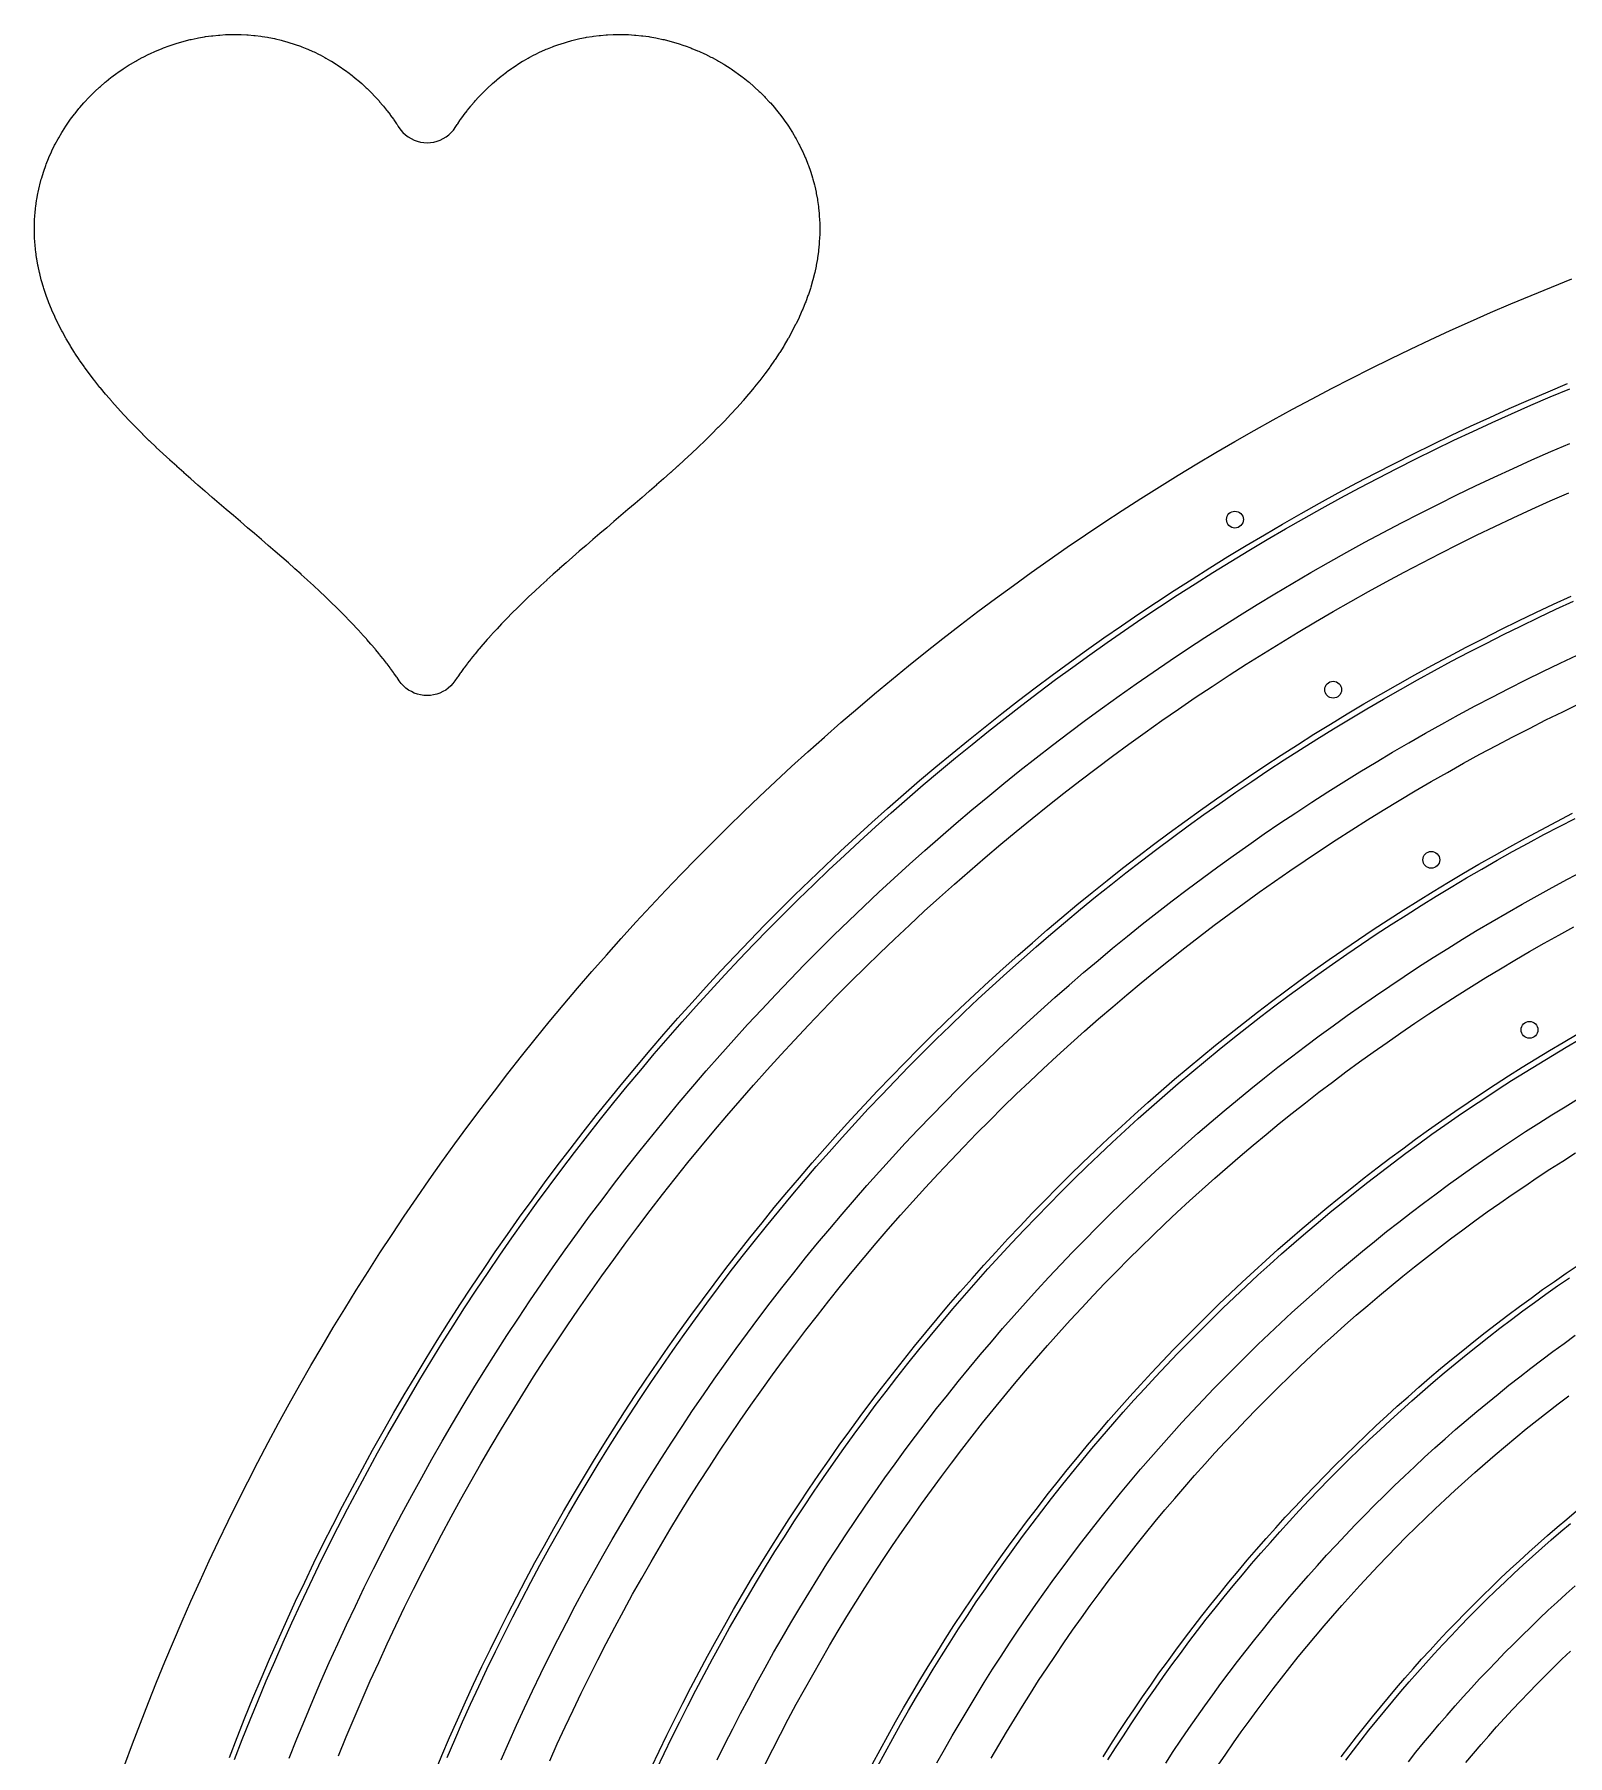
# Model space of a CAD drawing. Header units: metres. Extents: x 10 to 1210, y 10 to 2773.
# Drawn here: x 21 to 294.3, y 1537.5 to 1844.3 of the extents above; entities that cross this region are included whole.
import ezdxf

# ---------------------------------------------------------------- set-up
doc = ezdxf.new("R2010")
doc.units = ezdxf.units.M
for name, color, linetype in [('ACIKLIK', 5, 'Continuous'), ('ASKI_DELIK', 6, 'Continuous'), ('CAM_SABLON', 4, 'Continuous'), ('DIS_KENAR_V91_Z3', 1, 'Continuous'), ('LAMBA_T4_Z4', 3, 'Continuous')]:
    doc.layers.add(name, color=color, linetype=linetype)

msp = doc.modelspace()

# ---------------------------------------------------------------- linework, layer by layer
at = {"layer": 'ACIKLIK'}
for points in [[(66.43, 1537.03), (67.8, 1540.46), (69.2, 1543.87), (70.63, 1547.28), (72.08, 1550.67), (73.57, 1554.05), (75.09, 1557.42), (76.63, 1560.77), (78.21, 1564.11), (79.81, 1567.43), (81.44, 1570.74), (83.1, 1574.04), (84.79, 1577.32), (86.51, 1580.59), (88.26, 1583.84), (90.04, 1587.07), (91.84, 1590.3), (93.67, 1593.5), (95.53, 1596.69), (97.42, 1599.86), (99.33, 1603.02), (101.28, 1606.16), (103.25, 1609.28), (105.24, 1612.38), (107.27, 1615.47), (109.32, 1618.54), (111.39, 1621.59), (113.5, 1624.62), (115.63, 1627.64), (117.79, 1630.63), (119.97, 1633.61), (122.18, 1636.57), (124.41, 1639.51), (126.67, 1642.42), (128.96, 1645.32), (131.27, 1648.2), (133.6, 1651.06), (135.96, 1653.9), (138.35, 1656.72), (140.76, 1659.51), (143.19, 1662.29), (145.65, 1665.04), (148.13, 1667.77), (150.64, 1670.49), (153.17, 1673.17), (155.72, 1675.84), (158.3, 1678.48), (160.89, 1681.11), (163.52, 1683.7), (166.16, 1686.28), (168.83, 1688.83), (171.51, 1691.36), (174.23, 1693.87), (176.96, 1696.35), (179.71, 1698.81), (182.49, 1701.24), (185.28, 1703.65), (188.1, 1706.04), (190.94, 1708.4), (193.8, 1710.73), (196.68, 1713.04), (199.58, 1715.33), (202.49, 1717.59), (205.43, 1719.82), (208.39, 1722.03), (211.37, 1724.21), (214.36, 1726.37), (217.38, 1728.5), (220.41, 1730.61), (223.46, 1732.68), (226.53, 1734.73), (229.62, 1736.76), (232.72, 1738.75), (235.84, 1740.72), (238.98, 1742.67), (242.14, 1744.58), (245.31, 1746.47), (248.5, 1748.33), (251.7, 1750.16), (254.93, 1751.96), (258.16, 1753.74), (261.41, 1755.49), (264.68, 1757.21), (267.96, 1758.9), (271.26, 1760.56), (274.57, 1762.19), (277.89, 1763.79), (281.23, 1765.37), (284.58, 1766.91), (287.95, 1768.43), (291.33, 1769.92), (294.72, 1771.37)], [(104.18, 1536.71), (105.54, 1539.81), (106.94, 1542.9), (108.35, 1545.98), (109.8, 1549.04), (111.27, 1552.09), (112.77, 1555.12), (114.29, 1558.15), (115.84, 1561.16), (117.42, 1564.15), (119.02, 1567.14), (120.65, 1570.11), (122.3, 1573.06), (123.98, 1576), (125.69, 1578.92), (127.42, 1581.83), (129.18, 1584.73), (130.96, 1587.61), (132.76, 1590.47), (134.6, 1593.32), (136.45, 1596.15), (138.33, 1598.97), (140.24, 1601.77), (142.17, 1604.55), (144.12, 1607.31), (146.1, 1610.06), (148.1, 1612.79), (150.13, 1615.5), (152.18, 1618.2), (154.25, 1620.88), (156.35, 1623.54), (158.47, 1626.18), (160.61, 1628.8), (162.77, 1631.4), (164.96, 1633.99), (167.17, 1636.55), (169.41, 1639.1), (171.66, 1641.62), (173.94, 1644.13), (176.23, 1646.62), (178.55, 1649.08), (180.9, 1651.53), (183.26, 1653.95), (185.64, 1656.36), (188.05, 1658.74), (190.47, 1661.1), (192.92, 1663.45), (195.38, 1665.77), (197.87, 1668.06), (200.38, 1670.34), (202.9, 1672.59), (205.45, 1674.83), (208.01, 1677.04), (210.6, 1679.23), (213.2, 1681.39), (215.82, 1683.53), (218.46, 1685.65), (221.12, 1687.75), (223.8, 1689.82), (226.5, 1691.87), (229.21, 1693.9), (231.94, 1695.9), (234.69, 1697.88), (237.45, 1699.83), (240.23, 1701.76), (243.03, 1703.67), (245.85, 1705.55), (248.68, 1707.4), (251.53, 1709.24), (254.39, 1711.04), (257.27, 1712.82), (260.17, 1714.58), (263.08, 1716.31), (266, 1718.02), (268.94, 1719.7), (271.89, 1721.35), (274.86, 1722.98), (277.85, 1724.58), (280.84, 1726.16), (283.85, 1727.71), (286.88, 1729.23), (289.91, 1730.73), (292.96, 1732.2), (296.02, 1733.65)], [(142.73, 1536.74), (144.09, 1539.51), (145.47, 1542.26), (146.89, 1545), (148.32, 1547.72), (149.78, 1550.44), (151.26, 1553.14), (152.76, 1555.83), (154.29, 1558.5), (155.85, 1561.16), (157.42, 1563.81), (159.02, 1566.44), (160.64, 1569.06), (162.28, 1571.67), (163.95, 1574.26), (165.64, 1576.83), (167.35, 1579.39), (169.08, 1581.94), (170.84, 1584.47), (172.62, 1586.99), (174.42, 1589.49), (176.24, 1591.97), (178.08, 1594.44), (179.95, 1596.89), (181.83, 1599.33), (183.74, 1601.75), (185.67, 1604.15), (187.62, 1606.54), (189.59, 1608.9), (191.58, 1611.25), (193.59, 1613.59), (195.62, 1615.9), (197.67, 1618.2), (199.74, 1620.48), (201.83, 1622.75), (203.94, 1624.99), (206.07, 1627.21), (208.22, 1629.42), (210.39, 1631.61), (212.58, 1633.78), (214.79, 1635.93), (217.01, 1638.06), (219.25, 1640.17), (221.52, 1642.26), (223.8, 1644.33), (226.1, 1646.38), (228.41, 1648.41), (230.75, 1650.42), (233.1, 1652.41), (235.46, 1654.38), (237.85, 1656.33), (240.25, 1658.26), (242.67, 1660.17), (245.11, 1662.05), (247.56, 1663.92), (250.03, 1665.76), (252.51, 1667.58), (255.01, 1669.38), (257.53, 1671.16), (260.06, 1672.92), (262.61, 1674.65), (265.17, 1676.36), (267.74, 1678.05), (270.33, 1679.72), (272.94, 1681.36), (275.56, 1682.98), (278.19, 1684.58), (280.84, 1686.15), (283.5, 1687.71), (286.17, 1689.24), (288.86, 1690.74), (291.56, 1692.22), (294.28, 1693.68), (297, 1695.11)], [(181.87, 1536.17), (183.23, 1538.59), (184.6, 1541), (186, 1543.4), (187.42, 1545.78), (188.86, 1548.15), (190.32, 1550.51), (191.8, 1552.86), (193.3, 1555.2), (194.82, 1557.52), (196.37, 1559.82), (197.93, 1562.12), (199.51, 1564.4), (201.11, 1566.66), (202.73, 1568.92), (204.37, 1571.15), (206.03, 1573.38), (207.71, 1575.59), (209.41, 1577.78), (211.13, 1579.96), (212.87, 1582.12), (214.62, 1584.27), (216.4, 1586.41), (218.19, 1588.52), (220, 1590.63), (221.83, 1592.71), (223.68, 1594.78), (225.55, 1596.84), (227.43, 1598.88), (229.33, 1600.9), (231.25, 1602.9), (233.19, 1604.89), (235.14, 1606.86), (237.11, 1608.81), (239.1, 1610.75), (241.1, 1612.67), (243.12, 1614.57), (245.16, 1616.45), (247.22, 1618.32), (249.29, 1620.17), (251.37, 1622), (253.48, 1623.81), (255.59, 1625.6), (257.73, 1627.38), (259.88, 1629.13), (262.04, 1630.87), (264.22, 1632.59), (266.41, 1634.29), (268.62, 1635.97), (270.85, 1637.63), (273.08, 1639.27), (275.34, 1640.89), (277.6, 1642.49), (279.88, 1644.07), (282.18, 1645.63), (284.48, 1647.18), (286.8, 1648.7), (289.14, 1650.2), (291.49, 1651.68), (293.85, 1653.14), (296.22, 1654.58)], [(222.66, 1536.13), (224.01, 1538.2), (225.38, 1540.25), (226.77, 1542.29), (228.18, 1544.32), (229.61, 1546.34), (231.05, 1548.34), (232.51, 1550.33), (233.99, 1552.31), (235.48, 1554.28), (236.99, 1556.23), (238.52, 1558.17), (240.07, 1560.1), (241.63, 1562.01), (243.21, 1563.91), (244.81, 1565.79), (246.42, 1567.66), (248.05, 1569.52), (249.69, 1571.36), (251.35, 1573.19), (253.03, 1575.01), (254.72, 1576.8), (256.43, 1578.59), (258.15, 1580.36), (259.89, 1582.11), (261.64, 1583.85), (263.41, 1585.57), (265.2, 1587.28), (266.99, 1588.97), (268.81, 1590.65), (270.64, 1592.31), (272.48, 1593.95), (274.34, 1595.58), (276.21, 1597.19), (278.09, 1598.79), (279.99, 1600.37), (281.9, 1601.93), (283.83, 1603.48), (285.77, 1605.01), (287.72, 1606.52), (289.69, 1608.01), (291.67, 1609.49), (293.66, 1610.95), (295.66, 1612.39)], [(265.91, 1536.38), (267.27, 1538.07), (268.64, 1539.75), (270.02, 1541.41), (271.42, 1543.06), (272.83, 1544.7), (274.26, 1546.33), (275.7, 1547.94), (277.16, 1549.55), (278.62, 1551.14), (280.11, 1552.71), (281.6, 1554.28), (283.11, 1555.83), (284.64, 1557.36), (286.17, 1558.89), (287.72, 1560.4), (289.29, 1561.89), (290.86, 1563.38), (292.45, 1564.84), (294.06, 1566.3), (295.67, 1567.74)]]:
    msp.add_lwpolyline(points, dxfattribs=at)
at = {"layer": 'ASKI_DELIK'}
for centre in [(235, 1757.79), (252.5, 1727.47), (270, 1697.15), (287.5, 1666.83)]:
    msp.add_circle(centre, 1.5, dxfattribs=at)
at = {"layer": 'CAM_SABLON'}
for points in [[(56.69, 1536.81), (58.06, 1540.33), (59.46, 1543.83), (60.88, 1547.32), (62.34, 1550.8), (63.83, 1554.26), (65.35, 1557.71), (66.9, 1561.15), (68.48, 1564.57), (70.08, 1567.98), (71.72, 1571.38), (73.39, 1574.76), (75.09, 1578.12), (76.81, 1581.48), (78.57, 1584.81), (80.35, 1588.13), (82.16, 1591.44), (84.01, 1594.73), (85.88, 1598), (87.78, 1601.26), (89.7, 1604.5), (91.66, 1607.72), (93.64, 1610.93), (95.66, 1614.11), (97.69, 1617.28), (99.76, 1620.44), (101.86, 1623.57), (103.98, 1626.69), (106.13, 1629.78), (108.3, 1632.86), (110.5, 1635.92), (112.73, 1638.96), (114.99, 1641.98), (117.27, 1644.98), (119.58, 1647.97), (121.91, 1650.93), (124.27, 1653.87), (126.66, 1656.79), (129.07, 1659.68), (131.5, 1662.56), (133.97, 1665.42), (136.45, 1668.25), (138.96, 1671.06), (141.5, 1673.85), (144.06, 1676.62), (146.64, 1679.37), (149.25, 1682.09), (151.88, 1684.79), (154.53, 1687.47), (157.21, 1690.12), (159.91, 1692.75), (162.63, 1695.36), (165.38, 1697.94), (168.15, 1700.5), (170.94, 1703.04), (173.75, 1705.55), (176.58, 1708.03), (179.44, 1710.5), (182.32, 1712.93), (185.21, 1715.34), (188.13, 1717.73), (191.07, 1720.09), (194.03, 1722.42), (197.02, 1724.73), (200.02, 1727.01), (203.04, 1729.27), (206.08, 1731.5), (209.14, 1733.7), (212.22, 1735.87), (215.31, 1738.02), (218.43, 1740.14), (221.56, 1742.24), (224.72, 1744.31), (227.89, 1746.34), (231.07, 1748.36), (234.28, 1750.34), (237.5, 1752.3), (240.74, 1754.22), (244, 1756.12), (247.27, 1757.99), (250.56, 1759.84), (253.87, 1761.65), (257.19, 1763.43), (260.52, 1765.19), (263.88, 1766.91), (267.24, 1768.61), (270.62, 1770.28), (274.02, 1771.92), (277.43, 1773.52), (280.85, 1775.1), (284.29, 1776.65), (287.74, 1778.17), (291.2, 1779.66), (294.68, 1781.12)], [(94.56, 1537.12), (95.93, 1540.3), (97.32, 1543.47), (98.75, 1546.63), (100.2, 1549.78), (101.67, 1552.91), (103.18, 1556.03), (104.71, 1559.14), (106.27, 1562.23), (107.86, 1565.31), (109.47, 1568.38), (111.11, 1571.43), (112.78, 1574.47), (114.47, 1577.49), (116.19, 1580.5), (117.93, 1583.49), (119.7, 1586.47), (121.5, 1589.43), (123.33, 1592.38), (125.17, 1595.31), (127.05, 1598.22), (128.95, 1601.12), (130.87, 1604), (132.82, 1606.86), (134.8, 1609.71), (136.8, 1612.54), (138.82, 1615.35), (140.87, 1618.14), (142.94, 1620.92), (145.04, 1623.68), (147.16, 1626.42), (149.3, 1629.14), (151.47, 1631.84), (153.67, 1634.52), (155.88, 1637.19), (158.12, 1639.83), (160.38, 1642.46), (162.66, 1645.06), (164.97, 1647.64), (167.3, 1650.21), (169.65, 1652.75), (172.03, 1655.28), (174.42, 1657.78), (176.84, 1660.26), (179.28, 1662.72), (181.74, 1665.16), (184.22, 1667.58), (186.72, 1669.97), (189.25, 1672.35), (191.79, 1674.7), (194.36, 1677.03), (196.94, 1679.34), (199.54, 1681.62), (202.17, 1683.88), (204.81, 1686.12), (207.48, 1688.33), (210.16, 1690.53), (212.86, 1692.7), (215.58, 1694.84), (218.32, 1696.96), (221.08, 1699.06), (223.86, 1701.13), (226.65, 1703.18), (229.46, 1705.2), (232.29, 1707.2), (235.14, 1709.18), (238, 1711.13), (240.88, 1713.05), (243.78, 1714.95), (246.69, 1716.83), (249.62, 1718.67), (252.57, 1720.5), (255.53, 1722.3), (258.51, 1724.07), (261.5, 1725.81), (264.51, 1727.53), (267.53, 1729.22), (270.57, 1730.89), (273.62, 1732.53), (276.69, 1734.14), (279.77, 1735.73), (282.86, 1737.29), (285.97, 1738.82), (289.09, 1740.33), (292.22, 1741.8), (295.37, 1743.25)], [(131.92, 1534.99), (133.26, 1537.84), (134.64, 1540.69), (136.03, 1543.52), (137.46, 1546.34), (138.9, 1549.15), (140.37, 1551.95), (141.87, 1554.73), (143.39, 1557.5), (144.93, 1560.26), (146.5, 1563), (148.09, 1565.73), (149.71, 1568.44), (151.34, 1571.14), (153.01, 1573.83), (154.69, 1576.5), (156.4, 1579.16), (158.13, 1581.8), (159.89, 1584.43), (161.67, 1587.04), (163.47, 1589.63), (165.29, 1592.21), (167.14, 1594.78), (169, 1597.33), (170.89, 1599.86), (172.81, 1602.37), (174.74, 1604.87), (176.7, 1607.35), (178.67, 1609.81), (180.67, 1612.26), (182.69, 1614.69), (184.73, 1617.1), (186.8, 1619.49), (188.88, 1621.87), (190.98, 1624.23), (193.11, 1626.56), (195.25, 1628.88), (197.41, 1631.18), (199.6, 1633.47), (201.8, 1635.73), (204.03, 1637.97), (206.27, 1640.2), (208.53, 1642.4), (210.82, 1644.59), (213.12, 1646.75), (215.44, 1648.89), (217.77, 1651.02), (220.13, 1653.12), (222.51, 1655.2), (224.9, 1657.27), (227.31, 1659.31), (229.74, 1661.33), (232.19, 1663.33), (234.65, 1665.3), (237.13, 1667.26), (239.63, 1669.19), (242.14, 1671.11), (244.67, 1673), (247.22, 1674.86), (249.79, 1676.71), (252.37, 1678.53), (254.96, 1680.33), (257.57, 1682.11), (260.2, 1683.87), (262.84, 1685.6), (265.5, 1687.31), (268.17, 1688.99), (270.86, 1690.66), (273.56, 1692.29), (276.27, 1693.91), (279, 1695.5), (281.74, 1697.07), (284.5, 1698.61), (287.27, 1700.13), (290.05, 1701.63), (292.85, 1703.1), (295.66, 1704.54)], [(171.28, 1535.52), (172.63, 1538.03), (174, 1540.53), (175.39, 1543.02), (176.81, 1545.5), (178.25, 1547.96), (179.71, 1550.42), (181.19, 1552.86), (182.69, 1555.28), (184.21, 1557.7), (185.75, 1560.1), (187.32, 1562.48), (188.9, 1564.86), (190.51, 1567.21), (192.14, 1569.56), (193.78, 1571.89), (195.45, 1574.21), (197.14, 1576.51), (198.85, 1578.79), (200.57, 1581.06), (202.32, 1583.32), (204.09, 1585.56), (205.87, 1587.79), (207.68, 1590), (209.5, 1592.19), (211.35, 1594.37), (213.21, 1596.53), (215.09, 1598.68), (216.99, 1600.81), (218.91, 1602.92), (220.85, 1605.01), (222.8, 1607.09), (224.78, 1609.15), (226.77, 1611.2), (228.78, 1613.22), (230.8, 1615.23), (232.85, 1617.22), (234.91, 1619.2), (236.99, 1621.15), (239.08, 1623.09), (241.19, 1625.01), (243.32, 1626.91), (245.47, 1628.79), (247.63, 1630.65), (249.81, 1632.5), (252, 1634.32), (254.21, 1636.13), (256.44, 1637.91), (258.68, 1639.68), (260.94, 1641.43), (263.21, 1643.15), (265.49, 1644.86), (267.79, 1646.55), (270.11, 1648.22), (272.44, 1649.86), (274.79, 1651.49), (277.14, 1653.1), (279.52, 1654.68), (281.9, 1656.25), (284.3, 1657.79), (286.72, 1659.31), (289.14, 1660.81), (291.58, 1662.29), (294.04, 1663.75), (296.5, 1665.19)], [(212.37, 1536.74), (213.73, 1538.89), (215.11, 1541.03), (216.51, 1543.17), (217.92, 1545.28), (219.36, 1547.39), (220.81, 1549.48), (222.28, 1551.57), (223.77, 1553.63), (225.27, 1555.69), (226.8, 1557.73), (228.34, 1559.76), (229.9, 1561.77), (231.48, 1563.77), (233.07, 1565.76), (234.69, 1567.73), (236.32, 1569.69), (237.96, 1571.64), (239.62, 1573.57), (241.31, 1575.48), (243, 1577.39), (244.72, 1579.27), (246.44, 1581.14), (248.19, 1583), (249.95, 1584.84), (251.73, 1586.67), (253.52, 1588.48), (255.33, 1590.27), (257.16, 1592.05), (259, 1593.81), (260.86, 1595.56), (262.73, 1597.28), (264.61, 1599), (266.52, 1600.69), (268.43, 1602.38), (270.36, 1604.04), (272.31, 1605.68), (274.27, 1607.31), (276.24, 1608.93), (278.23, 1610.52), (280.23, 1612.1), (282.24, 1613.66), (284.27, 1615.2), (286.31, 1616.73), (288.37, 1618.23), (290.43, 1619.72), (292.52, 1621.19), (294.61, 1622.64)], [(254.75, 1536.67), (256.11, 1538.45), (257.48, 1540.22), (258.87, 1541.99), (260.27, 1543.74), (261.69, 1545.47), (263.13, 1547.2), (264.58, 1548.91), (266.04, 1550.61), (267.52, 1552.29), (269.01, 1553.97), (270.52, 1555.63), (272.04, 1557.27), (273.58, 1558.91), (275.13, 1560.53), (276.69, 1562.13), (278.27, 1563.73), (279.87, 1565.31), (281.47, 1566.87), (283.09, 1568.42), (284.73, 1569.96), (286.37, 1571.48), (288.03, 1572.99), (289.71, 1574.48), (291.39, 1575.96), (293.09, 1577.42), (294.8, 1578.87)]]:
    msp.add_lwpolyline(points, dxfattribs=at)
at = {"layer": 'DIS_KENAR_V91_Z3'}
msp.add_lwpolyline([(31.76, 1782.52), (31.68, 1782.62), (30.82, 1783.75), (30.75, 1783.85), (29.92, 1784.98), (29.84, 1785.09), (29.05, 1786.22), (28.97, 1786.34), (28.22, 1787.47), (28.14, 1787.6), (27.43, 1788.73), (27.35, 1788.86), (26.69, 1789.99), (26.6, 1790.14), (25.98, 1791.27), (25.9, 1791.42), (25.31, 1792.54), (25.23, 1792.7), (24.69, 1793.83), (24.62, 1793.99), (24.12, 1795.12), (24.04, 1795.29), (23.59, 1796.41), (23.52, 1796.59), (23.11, 1797.71), (23.04, 1797.9), (22.68, 1799.01), (22.61, 1799.21), (22.29, 1800.32), (22.23, 1800.52), (21.95, 1801.63), (21.9, 1801.84), (21.67, 1802.94), (21.63, 1803.16), (21.43, 1804.25), (21.4, 1804.47), (21.25, 1805.56), (21.22, 1805.79), (21.12, 1806.87), (21.1, 1807.1), (21.03, 1808.18), (21.02, 1808.42), (21, 1809.49), (21, 1809.72), (21.02, 1810.79), (21.03, 1811.03), (21.1, 1812.09), (21.12, 1812.33), (21.22, 1813.38), (21.25, 1813.62), (21.4, 1814.66), (21.44, 1814.9), (21.62, 1815.94), (21.67, 1816.17), (21.9, 1817.2), (21.96, 1817.43), (22.23, 1818.46), (22.3, 1818.68), (22.61, 1819.7), (22.68, 1819.92), (23.04, 1820.92), (23.12, 1821.14), (23.51, 1822.13), (23.6, 1822.35), (24.03, 1823.32), (24.13, 1823.53), (24.6, 1824.5), (24.71, 1824.7), (25.22, 1825.65), (25.33, 1825.85), (25.88, 1826.78), (26, 1826.97), (26.58, 1827.89), (26.71, 1828.08), (27.33, 1828.97), (27.46, 1829.15), (28.12, 1830.03), (28.25, 1830.2), (28.94, 1831.06), (29.08, 1831.23), (29.81, 1832.06), (29.95, 1832.22), (30.71, 1833.03), (30.86, 1833.18), (31.65, 1833.96), (31.8, 1834.11), (32.62, 1834.87), (32.78, 1835.01), (33.62, 1835.73), (33.78, 1835.87), (34.65, 1836.57), (34.82, 1836.7), (35.71, 1837.36), (35.89, 1837.48), (36.8, 1838.12), (36.98, 1838.23), (37.92, 1838.83), (38.1, 1838.94), (39.05, 1839.51), (39.24, 1839.61), (40.21, 1840.14), (40.4, 1840.24), (41.39, 1840.73), (41.58, 1840.82), (42.58, 1841.28), (42.78, 1841.36), (43.8, 1841.78), (44, 1841.86), (45.02, 1842.24), (45.22, 1842.31), (46.26, 1842.65), (46.46, 1842.72), (47.5, 1843.02), (47.72, 1843.08), (48.76, 1843.34), (48.97, 1843.39), (50.02, 1843.61), (50.24, 1843.65), (51.29, 1843.84), (51.5, 1843.87), (52.56, 1844.01), (52.78, 1844.04), (53.82, 1844.15), (54.05, 1844.16), (55.09, 1844.23), (55.31, 1844.24), (56.36, 1844.27), (56.58, 1844.27), (57.61, 1844.26), (57.84, 1844.25), (58.87, 1844.2), (59.09, 1844.18), (60.11, 1844.1), (60.33, 1844.07), (61.35, 1843.95), (61.57, 1843.92), (62.57, 1843.75), (62.79, 1843.71), (63.78, 1843.52), (63.99, 1843.47), (64.97, 1843.24), (65.18, 1843.18), (66.15, 1842.91), (66.36, 1842.85), (67.3, 1842.55), (67.51, 1842.48), (68.44, 1842.15), (68.65, 1842.07), (69.56, 1841.7), (69.76, 1841.62), (70.66, 1841.23), (70.85, 1841.14), (71.73, 1840.71), (71.92, 1840.62), (72.78, 1840.16), (72.96, 1840.06), (73.8, 1839.58), (73.98, 1839.48), (74.8, 1838.97), (74.97, 1838.86), (75.77, 1838.33), (75.93, 1838.21), (76.71, 1837.66), (76.86, 1837.54), (77.62, 1836.97), (77.77, 1836.85), (78.5, 1836.25), (78.64, 1836.13), (79.35, 1835.51), (79.48, 1835.39), (80.16, 1834.76), (80.3, 1834.63), (80.95, 1833.99), (81.08, 1833.86), (81.71, 1833.2), (81.83, 1833.08), (82.43, 1832.41), (82.54, 1832.28), (83.12, 1831.6), (83.23, 1831.47), (83.78, 1830.79), (83.88, 1830.66), (84.4, 1829.97), (84.5, 1829.84), (84.99, 1829.15), (85.08, 1829.02), (85.55, 1828.33), (85.64, 1828.2), (85.87, 1827.84), (86.31, 1827.23), (86.7, 1826.78), (87.14, 1826.37), (87.62, 1826.01), (88.13, 1825.7), (88.67, 1825.44), (89.23, 1825.23), (89.81, 1825.09), (90.4, 1825), (91, 1824.97), (91.6, 1825), (92.19, 1825.09), (92.77, 1825.23), (93.33, 1825.44), (93.87, 1825.7), (94.38, 1826.01), (94.86, 1826.37), (95.3, 1826.78), (95.69, 1827.23), (96.13, 1827.84), (96.36, 1828.2), (96.45, 1828.33), (96.92, 1829.02), (97.01, 1829.15), (97.5, 1829.84), (97.6, 1829.97), (98.12, 1830.66), (98.22, 1830.79), (98.77, 1831.47), (98.88, 1831.6), (99.46, 1832.28), (99.57, 1832.41), (100.17, 1833.08), (100.29, 1833.2), (100.92, 1833.86), (101.05, 1833.99), (101.7, 1834.63), (101.84, 1834.76), (102.52, 1835.39), (102.65, 1835.51), (103.36, 1836.13), (103.5, 1836.25), (104.23, 1836.85), (104.38, 1836.97), (105.14, 1837.54), (105.29, 1837.66), (106.07, 1838.21), (106.23, 1838.33), (107.03, 1838.86), (107.2, 1838.97), (108.02, 1839.48), (108.2, 1839.58), (109.04, 1840.06), (109.22, 1840.16), (110.08, 1840.62), (110.27, 1840.71), (111.15, 1841.14), (111.34, 1841.23), (112.24, 1841.62), (112.44, 1841.7), (113.35, 1842.07), (113.56, 1842.15), (114.49, 1842.48), (114.7, 1842.55), (115.64, 1842.85), (115.85, 1842.91), (116.82, 1843.18), (117.03, 1843.24), (118.01, 1843.47), (118.22, 1843.52), (119.21, 1843.71), (119.43, 1843.75), (120.43, 1843.92), (120.65, 1843.95), (121.67, 1844.07), (121.89, 1844.1), (122.91, 1844.18), (123.13, 1844.2), (124.16, 1844.25), (124.39, 1844.26), (125.42, 1844.27), (125.64, 1844.27), (126.69, 1844.24), (126.91, 1844.23), (127.95, 1844.16), (128.18, 1844.15), (129.23, 1844.04), (129.44, 1844.01), (130.5, 1843.87), (130.71, 1843.84), (131.76, 1843.65), (131.98, 1843.61), (133.03, 1843.39), (133.24, 1843.34), (134.28, 1843.08), (134.5, 1843.02), (135.54, 1842.72), (135.74, 1842.65), (136.78, 1842.31), (136.98, 1842.24), (138, 1841.86), (138.2, 1841.78), (139.22, 1841.36), (139.42, 1841.28), (140.42, 1840.82), (140.61, 1840.73), (141.6, 1840.24), (141.79, 1840.14), (142.76, 1839.61), (142.95, 1839.51), (143.9, 1838.94), (144.08, 1838.83), (145.02, 1838.23), (145.2, 1838.12), (146.11, 1837.48), (146.29, 1837.36), (147.18, 1836.7), (147.35, 1836.57), (148.22, 1835.87), (148.38, 1835.73), (149.22, 1835.01), (149.38, 1834.87), (150.2, 1834.11), (150.35, 1833.96), (151.14, 1833.18), (151.29, 1833.03), (152.05, 1832.22), (152.19, 1832.06), (152.92, 1831.23), (153.06, 1831.06), (153.75, 1830.2), (153.88, 1830.03), (154.54, 1829.15), (154.67, 1828.97), (155.29, 1828.08), (155.42, 1827.89), (156, 1826.97), (156.12, 1826.78), (156.67, 1825.85), (156.78, 1825.65), (157.29, 1824.7), (157.4, 1824.5), (157.87, 1823.53), (157.97, 1823.32), (158.4, 1822.35), (158.49, 1822.13), (158.88, 1821.14), (158.96, 1820.92), (159.32, 1819.92), (159.39, 1819.7), (159.7, 1818.68), (159.77, 1818.46), (160.04, 1817.43), (160.1, 1817.2), (160.33, 1816.17), (160.38, 1815.94), (160.56, 1814.9), (160.6, 1814.66), (160.75, 1813.62), (160.78, 1813.38), (160.88, 1812.33), (160.9, 1812.09), (160.97, 1811.03), (160.98, 1810.79), (161, 1809.72), (161, 1809.49), (160.98, 1808.42), (160.97, 1808.18), (160.9, 1807.1), (160.88, 1806.87), (160.78, 1805.79), (160.75, 1805.56), (160.6, 1804.47), (160.57, 1804.25), (160.37, 1803.16), (160.33, 1802.94), (160.1, 1801.84), (160.05, 1801.63), (159.77, 1800.52), (159.71, 1800.32), (159.39, 1799.21), (159.32, 1799.01), (158.96, 1797.9), (158.89, 1797.71), (158.48, 1796.59), (158.41, 1796.41), (157.96, 1795.29), (157.88, 1795.12), (157.38, 1793.99), (157.31, 1793.83), (156.77, 1792.7), (156.69, 1792.54), (156.1, 1791.42), (156.02, 1791.27), (155.4, 1790.14), (155.31, 1789.99), (154.65, 1788.86), (154.57, 1788.73), (153.86, 1787.6), (153.78, 1787.47), (153.03, 1786.34), (152.95, 1786.22), (152.16, 1785.09), (152.08, 1784.98), (151.25, 1783.85), (151.18, 1783.75), (150.31, 1782.61), (150.24, 1782.52), (149.37, 1781.43), (149.3, 1781.34), (148.37, 1780.21), (148.3, 1780.13), (147.33, 1779), (147.26, 1778.92), (146.26, 1777.79), (146.2, 1777.72), (145.17, 1776.6), (145.11, 1776.53), (144.05, 1775.41), (143.99, 1775.35), (142.91, 1774.23), (142.85, 1774.18), (141.74, 1773.06), (141.69, 1773.01), (140.56, 1771.9), (140.51, 1771.85), (139.36, 1770.74), (139.32, 1770.7), (138.14, 1769.59), (138.1, 1769.56), (136.91, 1768.45), (136.88, 1768.42), (135.67, 1767.32), (135.64, 1767.29), (134.42, 1766.19), (134.39, 1766.17), (133.16, 1765.07), (133.13, 1765.05), (131.89, 1763.96), (131.87, 1763.94), (130.62, 1762.85), (130.6, 1762.84), (129.35, 1761.75), (129.33, 1761.74), (128.08, 1760.66), (128.07, 1760.65), (126.8, 1759.57), (126.8, 1759.57), (125.54, 1758.49), (124.27, 1757.42), (123.02, 1756.35), (121.78, 1755.3), (120.55, 1754.24), (119.34, 1753.2), (118.13, 1752.16), (116.94, 1751.12), (115.77, 1750.1), (114.61, 1749.07), (114.57, 1749.04), (113.47, 1748.05), (113.43, 1748.02), (112.36, 1747.04), (112.32, 1747), (111.27, 1746.04), (111.22, 1746), (110.2, 1745.05), (110.15, 1745), (109.16, 1744.06), (109.1, 1744.01), (108.14, 1743.08), (108.08, 1743.03), (107.15, 1742.11), (107.09, 1742.05), (106.18, 1741.15), (106.12, 1741.09), (105.25, 1740.2), (105.18, 1740.13), (104.34, 1739.26), (104.27, 1739.19), (103.47, 1738.33), (103.4, 1738.25), (102.62, 1737.41), (102.55, 1737.33), (101.81, 1736.51), (101.73, 1736.42), (101.02, 1735.61), (100.95, 1735.52), (100.27, 1734.73), (100.19, 1734.63), (99.55, 1733.86), (99.47, 1733.76), (98.87, 1733.01), (98.79, 1732.9), (98.21, 1732.17), (98.13, 1732.06), (97.59, 1731.35), (97.51, 1731.24), (97, 1730.54), (96.92, 1730.43), (96.45, 1729.76), (96.36, 1729.63), (95.96, 1729.04), (95.61, 1728.58), (95.21, 1728.15), (94.78, 1727.76), (94.31, 1727.41), (93.81, 1727.12), (93.28, 1726.87), (92.73, 1726.67), (92.16, 1726.53), (91.58, 1726.45), (91, 1726.42), (90.42, 1726.45), (89.84, 1726.53), (89.27, 1726.67), (88.72, 1726.87), (88.19, 1727.12), (87.69, 1727.41), (87.22, 1727.76), (86.79, 1728.15), (86.39, 1728.58), (86.04, 1729.04), (85.64, 1729.63), (85.55, 1729.76), (85.08, 1730.43), (85, 1730.54), (84.49, 1731.24), (84.41, 1731.35), (83.87, 1732.06), (83.79, 1732.17), (83.21, 1732.9), (83.13, 1733.01), (82.53, 1733.76), (82.45, 1733.86), (81.81, 1734.63), (81.73, 1734.73), (81.05, 1735.52), (80.98, 1735.61), (80.27, 1736.42), (80.19, 1736.51), (79.45, 1737.33), (79.38, 1737.41), (78.6, 1738.25), (78.53, 1738.33), (77.73, 1739.19), (77.66, 1739.26), (76.82, 1740.13), (76.75, 1740.2), (75.88, 1741.09), (75.82, 1741.15), (74.91, 1742.05), (74.85, 1742.11), (73.92, 1743.03), (73.86, 1743.08), (72.9, 1744.01), (72.84, 1744.06), (71.85, 1745), (71.8, 1745.05), (70.78, 1746), (70.73, 1746.04), (69.68, 1747), (69.64, 1747.04), (68.57, 1748.02), (68.53, 1748.05), (67.43, 1749.04), (67.39, 1749.07), (66.27, 1750.06), (65.09, 1751.09), (63.9, 1752.13), (62.69, 1753.18), (61.47, 1754.23), (60.23, 1755.29), (58.98, 1756.35), (57.73, 1757.42), (56.47, 1758.49), (55.21, 1759.56), (55.2, 1759.57), (53.94, 1760.64), (53.93, 1760.65), (52.68, 1761.73), (52.66, 1761.74), (51.41, 1762.83), (51.4, 1762.84), (50.15, 1763.93), (50.13, 1763.94), (48.89, 1765.03), (48.87, 1765.05), (47.64, 1766.14), (47.61, 1766.17), (46.39, 1767.26), (46.36, 1767.29), (45.16, 1768.39), (45.12, 1768.42), (43.93, 1769.52), (43.89, 1769.56), (42.72, 1770.66), (42.68, 1770.7), (41.53, 1771.81), (41.48, 1771.85), (40.35, 1772.96), (40.3, 1773.01), (39.2, 1774.13), (39.14, 1774.18), (38.06, 1775.29), (38, 1775.35), (36.95, 1776.47), (36.89, 1776.54), (35.86, 1777.66), (35.8, 1777.73), (34.8, 1778.85), (34.73, 1778.93), (33.77, 1780.05), (33.7, 1780.13), (32.77, 1781.26), (32.69, 1781.35), (31.76, 1782.52)], close=True, dxfattribs=at)
for points in [[(37.14, 1535.91), (38.5, 1539.59), (39.89, 1543.27), (41.31, 1546.93), (42.77, 1550.57), (44.25, 1554.21), (45.77, 1557.83), (47.32, 1561.44), (48.9, 1565.03), (50.52, 1568.61), (52.16, 1572.18), (53.84, 1575.73), (55.54, 1579.27), (57.28, 1582.79), (59.05, 1586.3), (60.85, 1589.79), (62.67, 1593.26), (64.53, 1596.72), (66.42, 1600.16), (68.34, 1603.59), (70.29, 1607), (72.27, 1610.39), (74.27, 1613.77), (76.31, 1617.12), (78.38, 1620.46), (80.47, 1623.78), (82.6, 1627.09), (84.75, 1630.37), (86.93, 1633.64), (89.14, 1636.88), (91.38, 1640.11), (93.65, 1643.32), (95.94, 1646.5), (98.26, 1649.67), (100.61, 1652.82), (102.99, 1655.94), (105.4, 1659.05), (107.83, 1662.13), (110.28, 1665.19), (112.77, 1668.24), (115.28, 1671.25), (117.82, 1674.25), (120.38, 1677.23), (122.97, 1680.18), (125.58, 1683.11), (128.23, 1686.02), (130.89, 1688.9), (133.58, 1691.76), (136.3, 1694.6), (139.04, 1697.41), (141.8, 1700.2), (144.59, 1702.96), (147.4, 1705.7), (150.24, 1708.42), (153.1, 1711.11), (155.98, 1713.77), (158.89, 1716.42), (161.82, 1719.03), (164.77, 1721.62), (167.75, 1724.18), (170.75, 1726.72), (173.76, 1729.23), (176.81, 1731.72), (179.87, 1734.17), (182.95, 1736.6), (186.06, 1739.01), (189.18, 1741.39), (192.33, 1743.74), (195.5, 1746.06), (198.68, 1748.35), (201.89, 1750.62), (205.12, 1752.86), (208.36, 1755.07), (211.63, 1757.25), (214.91, 1759.4), (218.22, 1761.53), (221.54, 1763.62), (224.88, 1765.69), (228.23, 1767.73), (231.61, 1769.73), (235, 1771.71), (238.41, 1773.66), (241.84, 1775.58), (245.28, 1777.47), (248.74, 1779.33), (252.21, 1781.15), (255.7, 1782.95), (259.21, 1784.72), (262.73, 1786.46), (266.27, 1788.16), (269.82, 1789.84), (273.39, 1791.48), (276.97, 1793.1), (280.56, 1794.68), (284.17, 1796.23), (287.79, 1797.75), (291.43, 1799.23), (295.07, 1800.69)], [(75.22, 1537.46), (76.59, 1540.81), (77.99, 1544.15), (79.42, 1547.48), (80.88, 1550.8), (82.37, 1554.1), (83.88, 1557.39), (85.43, 1560.66), (87, 1563.92), (88.6, 1567.17), (90.23, 1570.41), (91.89, 1573.63), (93.58, 1576.83), (95.29, 1580.02), (97.03, 1583.2), (98.8, 1586.36), (100.6, 1589.5), (102.42, 1592.63), (104.28, 1595.74), (106.15, 1598.84), (108.06, 1601.92), (109.99, 1604.98), (111.95, 1608.03), (113.94, 1611.05), (115.95, 1614.07), (117.99, 1617.06), (120.05, 1620.03), (122.14, 1622.99), (124.26, 1625.93), (126.4, 1628.85), (128.57, 1631.75), (130.76, 1634.64), (132.98, 1637.5), (135.22, 1640.34), (137.48, 1643.17), (139.78, 1645.97), (142.09, 1648.76), (144.43, 1651.52), (146.8, 1654.26), (149.18, 1656.99), (151.59, 1659.69), (154.03, 1662.37), (156.49, 1665.03), (158.97, 1667.67), (161.47, 1670.28), (164, 1672.88), (166.55, 1675.45), (169.12, 1678), (171.72, 1680.53), (174.33, 1683.03), (176.97, 1685.51), (179.63, 1687.97), (182.31, 1690.41), (185.01, 1692.82), (187.74, 1695.2), (190.48, 1697.57), (193.24, 1699.91), (196.03, 1702.22), (198.83, 1704.52), (201.66, 1706.78), (204.5, 1709.02), (207.36, 1711.24), (210.25, 1713.43), (213.15, 1715.6), (216.07, 1717.74), (219.01, 1719.86), (221.97, 1721.95), (224.94, 1724.01), (227.93, 1726.05), (230.95, 1728.06), (233.97, 1730.05), (237.02, 1732.01), (240.08, 1733.94), (243.16, 1735.85), (246.26, 1737.72), (249.37, 1739.58), (252.5, 1741.4), (255.64, 1743.2), (258.8, 1744.97), (261.98, 1746.71), (265.17, 1748.42), (268.37, 1750.11), (271.59, 1751.77), (274.83, 1753.4), (278.08, 1755), (281.34, 1756.57), (284.61, 1758.12), (287.9, 1759.63), (291.2, 1761.12), (294.52, 1762.58)], [(112.85, 1536.56), (114.21, 1539.58), (115.6, 1542.59), (117.02, 1545.59), (118.46, 1548.58), (119.92, 1551.56), (121.42, 1554.52), (122.94, 1557.46), (124.48, 1560.4), (126.05, 1563.32), (127.64, 1566.23), (129.26, 1569.12), (130.91, 1572), (132.58, 1574.86), (134.28, 1577.71), (136, 1580.55), (137.74, 1583.37), (139.51, 1586.17), (141.31, 1588.96), (143.12, 1591.74), (144.97, 1594.49), (146.83, 1597.23), (148.72, 1599.96), (150.64, 1602.67), (152.57, 1605.36), (154.53, 1608.03), (156.52, 1610.69), (158.53, 1613.33), (160.56, 1615.95), (162.61, 1618.56), (164.68, 1621.14), (166.78, 1623.71), (168.9, 1626.26), (171.05, 1628.79), (173.21, 1631.3), (175.4, 1633.8), (177.6, 1636.27), (179.83, 1638.72), (182.09, 1641.16), (184.36, 1643.57), (186.65, 1645.97), (188.96, 1648.35), (191.3, 1650.7), (193.65, 1653.04), (196.03, 1655.35), (198.43, 1657.64), (200.84, 1659.91), (203.28, 1662.17), (205.73, 1664.4), (208.2, 1666.6), (210.7, 1668.79), (213.21, 1670.95), (215.74, 1673.1), (218.29, 1675.22), (220.86, 1677.32), (223.44, 1679.39), (226.05, 1681.44), (228.67, 1683.47), (231.31, 1685.48), (233.97, 1687.47), (236.64, 1689.43), (239.33, 1691.36), (242.04, 1693.28), (244.77, 1695.17), (247.51, 1697.03), (250.26, 1698.88), (253.04, 1700.69), (255.83, 1702.49), (258.63, 1704.26), (261.45, 1706), (264.29, 1707.72), (267.14, 1709.42), (270, 1711.09), (272.88, 1712.74), (275.77, 1714.36), (278.68, 1715.95), (281.6, 1717.52), (284.54, 1719.06), (287.48, 1720.58), (290.44, 1722.08), (293.42, 1723.54), (296.41, 1724.98)], [(151.25, 1535.94), (152.6, 1538.63), (153.98, 1541.3), (155.38, 1543.97), (156.81, 1546.62), (158.26, 1549.26), (159.73, 1551.89), (161.22, 1554.5), (162.74, 1557.1), (164.28, 1559.69), (165.84, 1562.26), (167.42, 1564.82), (169.03, 1567.37), (170.66, 1569.9), (172.31, 1572.42), (173.98, 1574.92), (175.68, 1577.41), (177.39, 1579.88), (179.13, 1582.34), (180.89, 1584.79), (182.67, 1587.21), (184.47, 1589.63), (186.29, 1592.02), (188.14, 1594.4), (190, 1596.77), (191.88, 1599.12), (193.79, 1601.45), (195.71, 1603.76), (197.66, 1606.06), (199.63, 1608.34), (201.61, 1610.6), (203.62, 1612.85), (205.64, 1615.08), (207.68, 1617.29), (209.75, 1619.48), (211.83, 1621.66), (213.93, 1623.81), (216.05, 1625.95), (218.19, 1628.07), (220.34, 1630.17), (222.52, 1632.25), (224.71, 1634.32), (226.92, 1636.36), (229.15, 1638.38), (231.4, 1640.39), (233.66, 1642.37), (235.94, 1644.34), (238.24, 1646.29), (240.55, 1648.21), (242.88, 1650.12), (245.23, 1652), (247.6, 1653.86), (249.98, 1655.71), (252.37, 1657.53), (254.79, 1659.33), (257.21, 1661.11), (259.66, 1662.87), (262.12, 1664.61), (264.59, 1666.32), (267.08, 1668.02), (269.58, 1669.69), (272.1, 1671.34), (274.63, 1672.97), (277.18, 1674.58), (279.74, 1676.16), (282.31, 1677.72), (284.9, 1679.26), (287.5, 1680.78), (290.11, 1682.27), (292.74, 1683.74), (295.38, 1685.19)], [(191.53, 1537), (192.89, 1539.34), (194.28, 1541.66), (195.68, 1543.97), (197.11, 1546.27), (198.55, 1548.56), (200.01, 1550.84), (201.5, 1553.1), (203, 1555.35), (204.52, 1557.59), (206.06, 1559.81), (207.62, 1562.02), (209.2, 1564.21), (210.8, 1566.4), (212.42, 1568.56), (214.06, 1570.72), (215.72, 1572.86), (217.39, 1574.98), (219.08, 1577.09), (220.8, 1579.18), (222.53, 1581.26), (224.27, 1583.33), (226.04, 1585.38), (227.82, 1587.41), (229.63, 1589.43), (231.44, 1591.43), (233.28, 1593.42), (235.13, 1595.39), (237, 1597.34), (238.89, 1599.28), (240.8, 1601.2), (242.72, 1603.11), (244.66, 1605), (246.61, 1606.87), (248.58, 1608.72), (250.57, 1610.56), (252.57, 1612.37), (254.59, 1614.18), (256.62, 1615.96), (258.67, 1617.73), (260.74, 1619.47), (262.82, 1621.2), (264.91, 1622.92), (267.02, 1624.61), (269.14, 1626.28), (271.28, 1627.94), (273.44, 1629.58), (275.6, 1631.2), (277.79, 1632.8), (279.98, 1634.38), (282.19, 1635.94), (284.41, 1637.48), (286.65, 1639), (288.9, 1640.5), (291.16, 1641.99), (293.44, 1643.45), (295.73, 1644.89)], [(232.01, 1535.78), (233.37, 1537.76), (234.73, 1539.73), (236.12, 1541.69), (237.52, 1543.64), (238.94, 1545.58), (240.38, 1547.5), (241.83, 1549.41), (243.3, 1551.31), (244.78, 1553.19), (246.28, 1555.06), (247.8, 1556.92), (249.34, 1558.77), (250.89, 1560.6), (252.45, 1562.42), (254.04, 1564.22), (255.64, 1566.01), (257.25, 1567.79), (258.88, 1569.55), (260.52, 1571.3), (262.18, 1573.03), (263.86, 1574.75), (265.55, 1576.45), (267.25, 1578.14), (268.97, 1579.82), (270.7, 1581.48), (272.45, 1583.12), (274.21, 1584.75), (275.99, 1586.36), (277.78, 1587.96), (279.58, 1589.55), (281.4, 1591.11), (283.23, 1592.66), (285.08, 1594.2), (286.94, 1595.72), (288.81, 1597.22), (290.69, 1598.7), (292.59, 1600.17), (294.5, 1601.62)], [(276.15, 1536.27), (277.5, 1537.87), (278.87, 1539.45), (280.25, 1541.03), (281.65, 1542.59), (283.05, 1544.14), (284.48, 1545.68), (285.91, 1547.21), (287.36, 1548.72), (288.82, 1550.22), (290.29, 1551.71), (291.78, 1553.18), (293.28, 1554.64), (294.79, 1556.09)]]:
    msp.add_lwpolyline(points, dxfattribs=at)
at = {"layer": 'LAMBA_T4_Z4'}
for points in [[(55.76, 1537.17), (57.13, 1540.69), (58.53, 1544.2), (59.96, 1547.7), (61.42, 1551.19), (62.91, 1554.66), (64.43, 1558.12), (65.99, 1561.56), (67.57, 1564.99), (69.18, 1568.41), (70.82, 1571.81), (72.49, 1575.2), (74.19, 1578.58), (75.92, 1581.94), (77.68, 1585.28), (79.47, 1588.61), (81.29, 1591.92), (83.14, 1595.22), (85.01, 1598.5), (86.91, 1601.76), (88.85, 1605.01), (90.81, 1608.24), (92.8, 1611.45), (94.81, 1614.65), (96.86, 1617.83), (98.93, 1620.99), (101.03, 1624.13), (103.15, 1627.25), (105.31, 1630.36), (107.49, 1633.44), (109.7, 1636.51), (111.93, 1639.56), (114.19, 1642.59), (116.48, 1645.59), (118.79, 1648.58), (121.13, 1651.55), (123.5, 1654.5), (125.89, 1657.42), (128.3, 1660.33), (130.74, 1663.21), (133.21, 1666.07), (135.7, 1668.91), (138.22, 1671.73), (140.76, 1674.53), (143.32, 1677.31), (145.91, 1680.06), (148.53, 1682.79), (151.16, 1685.49), (153.82, 1688.18), (156.51, 1690.84), (159.21, 1693.47), (161.94, 1696.09), (164.69, 1698.68), (167.47, 1701.24), (170.27, 1703.78), (173.09, 1706.3), (175.93, 1708.79), (178.79, 1711.26), (181.67, 1713.7), (184.58, 1716.11), (187.5, 1718.5), (190.45, 1720.87), (193.42, 1723.21), (196.41, 1725.52), (199.41, 1727.81), (202.44, 1730.07), (205.49, 1732.3), (208.56, 1734.51), (211.64, 1736.69), (214.75, 1738.85), (217.87, 1740.97), (221.01, 1743.07), (224.17, 1745.14), (227.35, 1747.19), (230.55, 1749.2), (233.76, 1751.19), (236.99, 1753.15), (240.24, 1755.09), (243.5, 1756.99), (246.78, 1758.86), (250.08, 1760.71), (253.39, 1762.53), (256.72, 1764.32), (260.06, 1766.08), (263.42, 1767.81), (266.8, 1769.51), (270.19, 1771.18), (273.59, 1772.82), (277.01, 1774.43), (280.44, 1776.01), (283.88, 1777.57), (287.34, 1779.09), (290.81, 1780.58), (294.3, 1782.04)], [(92.3, 1534.31), (93.64, 1537.51), (95.01, 1540.7), (96.41, 1543.88), (97.84, 1547.05), (99.29, 1550.2), (100.77, 1553.34), (102.28, 1556.47), (103.82, 1559.59), (105.38, 1562.69), (106.97, 1565.78), (108.59, 1568.85), (110.23, 1571.91), (111.9, 1574.95), (113.6, 1577.98), (115.32, 1581), (117.07, 1584), (118.85, 1586.99), (120.65, 1589.95), (122.48, 1592.91), (124.33, 1595.85), (126.21, 1598.77), (128.11, 1601.67), (130.04, 1604.56), (132, 1607.43), (133.98, 1610.28), (135.98, 1613.12), (138.01, 1615.94), (140.07, 1618.74), (142.14, 1621.52), (144.25, 1624.29), (146.37, 1627.03), (148.52, 1629.76), (150.7, 1632.47), (152.89, 1635.16), (155.11, 1637.83), (157.36, 1640.48), (159.63, 1643.11), (161.92, 1645.72), (164.23, 1648.31), (166.56, 1650.88), (168.92, 1653.44), (171.3, 1655.97), (173.7, 1658.47), (176.13, 1660.96), (178.57, 1663.43), (181.04, 1665.87), (183.53, 1668.3), (186.03, 1670.7), (188.56, 1673.08), (191.12, 1675.44), (193.69, 1677.77), (196.28, 1680.08), (198.89, 1682.37), (201.52, 1684.64), (204.17, 1686.89), (206.84, 1689.11), (209.53, 1691.3), (212.24, 1693.48), (214.97, 1695.63), (217.71, 1697.75), (220.48, 1699.86), (223.26, 1701.93), (226.06, 1703.99), (228.88, 1706.02), (231.72, 1708.02), (234.57, 1710), (237.44, 1711.96), (240.33, 1713.89), (243.23, 1715.79), (246.15, 1717.67), (249.09, 1719.52), (252.05, 1721.35), (255.01, 1723.15), (258, 1724.93), (261, 1726.68), (264.02, 1728.4), (267.05, 1730.1), (270.09, 1731.77), (273.15, 1733.41), (276.22, 1735.03), (279.31, 1736.62), (282.41, 1738.18), (285.53, 1739.72), (288.66, 1741.23), (291.8, 1742.71), (294.95, 1744.16)], [(131.01, 1535.41), (132.36, 1538.28), (133.74, 1541.13), (135.14, 1543.97), (136.56, 1546.8), (138.02, 1549.61), (139.49, 1552.42), (140.99, 1555.21), (142.51, 1557.99), (144.06, 1560.75), (145.63, 1563.5), (147.23, 1566.24), (148.85, 1568.96), (150.49, 1571.67), (152.16, 1574.36), (153.85, 1577.04), (155.56, 1579.7), (157.3, 1582.35), (159.06, 1584.99), (160.84, 1587.61), (162.65, 1590.21), (164.48, 1592.8), (166.33, 1595.37), (168.2, 1597.92), (170.1, 1600.46), (172.01, 1602.98), (173.95, 1605.49), (175.91, 1607.97), (177.9, 1610.44), (179.9, 1612.9), (181.93, 1615.33), (183.97, 1617.75), (186.04, 1620.15), (188.13, 1622.53), (190.24, 1624.89), (192.37, 1627.24), (194.52, 1629.57), (196.69, 1631.87), (198.88, 1634.16), (201.09, 1636.43), (203.32, 1638.68), (205.57, 1640.91), (207.84, 1643.12), (210.13, 1645.31), (212.43, 1647.48), (214.76, 1649.63), (217.11, 1651.76), (219.47, 1653.87), (221.85, 1655.96), (224.25, 1658.03), (226.67, 1660.07), (229.1, 1662.1), (231.56, 1664.1), (234.03, 1666.09), (236.51, 1668.05), (239.02, 1669.99), (241.54, 1671.9), (244.08, 1673.8), (246.63, 1675.67), (249.2, 1677.52), (251.79, 1679.35), (254.39, 1681.16), (257.01, 1682.94), (259.65, 1684.7), (262.3, 1686.44), (264.96, 1688.15), (267.64, 1689.84), (270.33, 1691.51), (273.04, 1693.15), (275.76, 1694.77), (278.5, 1696.37), (281.25, 1697.94), (284.01, 1699.49), (286.79, 1701.01), (289.58, 1702.51), (292.39, 1703.98), (295.2, 1705.44)], [(170.39, 1535.99), (171.75, 1538.51), (173.12, 1541.02), (174.52, 1543.51), (175.94, 1546), (177.39, 1548.47), (178.85, 1550.93), (180.33, 1553.38), (181.84, 1555.81), (183.37, 1558.23), (184.92, 1560.64), (186.49, 1563.04), (188.08, 1565.42), (189.69, 1567.78), (191.32, 1570.13), (192.97, 1572.47), (194.64, 1574.79), (196.34, 1577.1), (198.05, 1579.4), (199.78, 1581.67), (201.53, 1583.94), (203.3, 1586.18), (205.1, 1588.42), (206.91, 1590.63), (208.74, 1592.83), (210.59, 1595.02), (212.46, 1597.19), (214.34, 1599.34), (216.25, 1601.47), (218.17, 1603.59), (220.12, 1605.7), (222.08, 1607.78), (224.06, 1609.85), (226.05, 1611.9), (228.07, 1613.93), (230.1, 1615.95), (232.15, 1617.94), (234.22, 1619.92), (236.3, 1621.88), (238.41, 1623.83), (240.53, 1625.75), (242.66, 1627.66), (244.81, 1629.54), (246.98, 1631.41), (249.17, 1633.26), (251.37, 1635.09), (253.58, 1636.9), (255.82, 1638.7), (258.06, 1640.47), (260.33, 1642.22), (262.6, 1643.95), (264.9, 1645.66), (267.21, 1647.36), (269.53, 1649.03), (271.87, 1650.68), (274.22, 1652.31), (276.58, 1653.92), (278.96, 1655.51), (281.36, 1657.08), (283.77, 1658.63), (286.19, 1660.16), (288.62, 1661.67), (291.07, 1663.15), (293.53, 1664.61), (296, 1666.06)], [(211.52, 1537.27), (212.89, 1539.43), (214.27, 1541.58), (215.67, 1543.72), (217.09, 1545.84), (218.53, 1547.96), (219.99, 1550.06), (221.46, 1552.15), (222.96, 1554.22), (224.47, 1556.28), (226, 1558.33), (227.55, 1560.37), (229.11, 1562.39), (230.7, 1564.4), (232.3, 1566.39), (233.91, 1568.37), (235.55, 1570.34), (237.2, 1572.29), (238.87, 1574.23), (240.56, 1576.15), (242.26, 1578.06), (243.98, 1579.95), (245.71, 1581.83), (247.47, 1583.69), (249.23, 1585.53), (251.02, 1587.37), (252.82, 1589.18), (254.63, 1590.98), (256.47, 1592.77), (258.31, 1594.53), (260.17, 1596.29), (262.05, 1598.02), (263.94, 1599.74), (265.85, 1601.44), (267.77, 1603.13), (269.71, 1604.8), (271.66, 1606.45), (273.63, 1608.09), (275.61, 1609.7), (277.6, 1611.3), (279.61, 1612.89), (281.63, 1614.45), (283.67, 1616), (285.72, 1617.53), (287.78, 1619.04), (289.85, 1620.54), (291.94, 1622.01), (294.04, 1623.47), (296.16, 1624.91)], [(253.95, 1537.27), (255.31, 1539.06), (256.69, 1540.84), (258.09, 1542.61), (259.5, 1544.36), (260.92, 1546.11), (262.36, 1547.84), (263.82, 1549.56), (265.29, 1551.26), (266.77, 1552.96), (268.27, 1554.64), (269.78, 1556.3), (271.31, 1557.96), (272.85, 1559.6), (274.41, 1561.22), (275.98, 1562.83), (277.57, 1564.43), (279.17, 1566.02), (280.78, 1567.59), (282.4, 1569.15), (284.04, 1570.69), (285.7, 1572.22), (287.36, 1573.73), (289.04, 1575.23), (290.74, 1576.71), (292.44, 1578.18), (294.16, 1579.64), (295.89, 1581.08)]]:
    msp.add_lwpolyline(points, dxfattribs=at)

doc.saveas('drawing.dxf')
